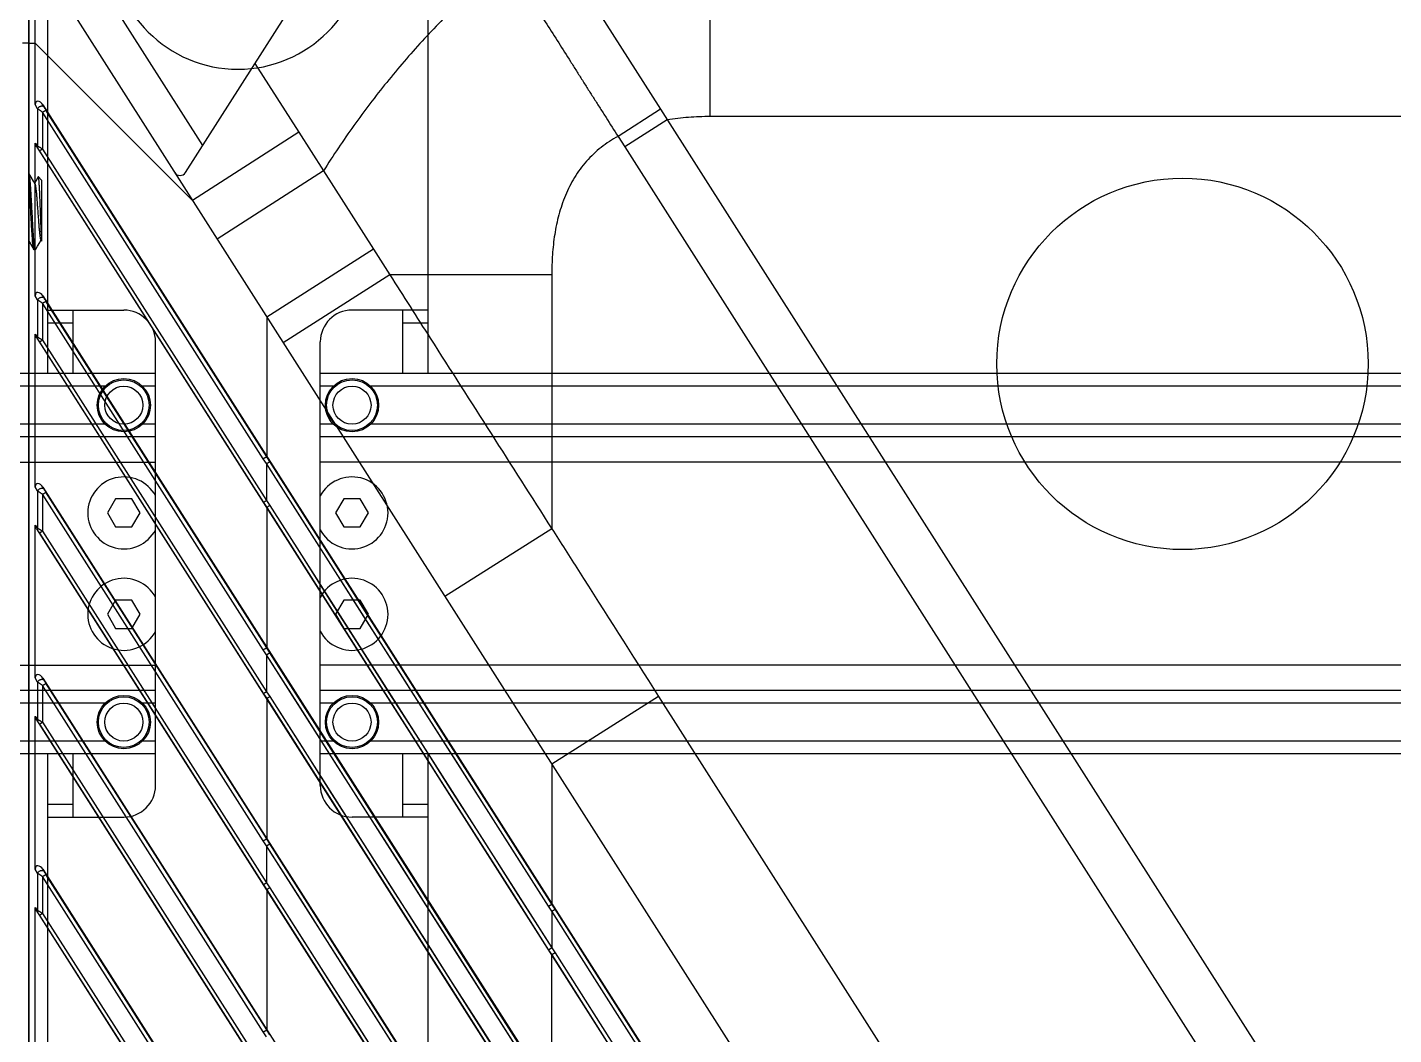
# Model space of a CAD drawing. Header units: millimetres. Extents: x 1409 to 26878, y 589 to 5187.
# Drawn here: x 15404.8 to 15512.6, y 3823.9 to 3903.4 of the extents above; entities that cross this region are included whole.
import ezdxf

# ---------------------------------------------------------------- set-up
doc = ezdxf.new("R2010")
doc.units = ezdxf.units.MM
doc.layers.add('02___PRT_ALL_AXES', color=7, linetype='Continuous')

# ---------------------------------------------------------------- blocks, each defined once
blk = doc.blocks.new('WRSF')
at = {"color": 114, "linetype": 'Continuous', "true_color": 0x139b48}
for p, q in [((12256.57, 6322.06), (12256.57, 6382.06)), ((12286.57, 6322.06), (12286.57, 6382.06)), ((12256.57, 6327.06), (12262.57, 6327.06)), ((12258.57, 6322.06), (12258.57, 6327.06)), ((12286.57, 6327.06), (12280.57, 6327.06)), ((12284.57, 6322.06), (12284.57, 6327.06)), ((12256.57, 6326.06), (12258.57, 6326.06)), ((12284.57, 6326.06), (12286.57, 6326.06)), ((12265.07, 6289.56), (12265.07, 6324.56)), ((12278.07, 6289.56), (12278.07, 6324.56)), ((12265.07, 6322.06), (12242.07, 6322.06)), ((12832.07, 6322.06), (12278.07, 6322.06)), ((12265.07, 6321.06), (12264.04, 6321.06)), ((12279.1, 6321.06), (12278.07, 6321.06)), ((12265.07, 6318.06), (12264.04, 6318.06)), ((12279.1, 6318.06), (12278.07, 6318.06)), ((12265.07, 6317.06), (12242.07, 6317.06)), ((12832.07, 6317.06), (12278.07, 6317.06)), ((12241.57, 6315.06), (12265.07, 6315.06)), ((12832.07, 6315.06), (12278.07, 6315.06)), ((12261.92, 6312.18), (12261.28, 6311.06)), ((12263.21, 6312.18), (12261.92, 6312.18)), ((12263.86, 6311.06), (12263.21, 6312.18)), ((12279.92, 6312.18), (12279.28, 6311.06)), ((12281.21, 6312.18), (12279.92, 6312.18)), ((12281.86, 6311.06), (12281.21, 6312.18)), ((12261.28, 6311.06), (12261.92, 6309.95)), ((12263.21, 6309.95), (12263.86, 6311.06)), ((12279.28, 6311.06), (12279.92, 6309.95)), ((12281.21, 6309.95), (12281.86, 6311.06)), ((12261.92, 6309.95), (12263.21, 6309.95)), ((12279.92, 6309.95), (12281.21, 6309.95)), ((12261.92, 6304.18), (12261.28, 6303.06)), ((12263.21, 6304.18), (12261.92, 6304.18)), ((12263.86, 6303.06), (12263.21, 6304.18)), ((12279.92, 6304.18), (12279.28, 6303.06)), ((12281.21, 6304.18), (12279.92, 6304.18)), ((12281.86, 6303.06), (12281.21, 6304.18)), ((12261.28, 6303.06), (12261.92, 6301.95)), ((12263.21, 6301.95), (12263.86, 6303.06)), ((12279.28, 6303.06), (12279.92, 6301.95)), ((12281.21, 6301.95), (12281.86, 6303.06)), ((12261.92, 6301.95), (12263.21, 6301.95)), ((12279.92, 6301.95), (12281.21, 6301.95)), ((12241.57, 6299.06), (12265.07, 6299.06)), ((12832.07, 6299.06), (12278.07, 6299.06)), ((12265.07, 6297.06), (12242.07, 6297.06)), ((12832.07, 6297.06), (12278.07, 6297.06)), ((12265.07, 6296.06), (12264.04, 6296.06)), ((12279.1, 6296.06), (12278.07, 6296.06)), ((12265.07, 6293.06), (12264.04, 6293.06)), ((12279.1, 6293.06), (12278.07, 6293.06)), ((12265.07, 6292.06), (12242.07, 6292.06)), ((12256.57, 6142.06), (12256.57, 6292.06)), ((12258.57, 6287.06), (12258.57, 6292.06)), ((12832.07, 6292.06), (12278.07, 6292.06)), ((12284.57, 6287.06), (12284.57, 6292.06)), ((12286.57, 6142.06), (12286.57, 6292.06)), ((12258.57, 6288.06), (12256.57, 6288.06)), ((12286.57, 6288.06), (12284.57, 6288.06)), ((12256.57, 6287.06), (12262.57, 6287.06)), ((12286.57, 6287.06), (12280.57, 6287.06))]:
    blk.add_line(p, q, dxfattribs=at)
for centre, radius in [((12262.57, 6319.56), 2), ((12280.57, 6319.56), 2), ((12262.57, 6319.56), 1.5), ((12280.57, 6319.56), 1.5), ((12262.57, 6294.56), 2), ((12262.57, 6294.56), 1.5), ((12280.57, 6294.56), 2), ((12280.57, 6294.56), 1.5)]:
    blk.add_circle(centre, radius, dxfattribs=at)
for centre, radius, start, end in [((12271.57, 6356.06), 10, 180, 0), ((12262.57, 6324.56), 2.5, 0, 90), ((12280.57, 6324.56), 2.5, 90, 180), ((12262.57, 6289.56), 2.5, 270, 0), ((12280.57, 6289.56), 2.5, 180, 270)]:
    blk.add_arc(centre, radius, start, end, dxfattribs=at)
at = {"layer": '02___PRT_ALL_AXES', "color": 114, "linetype": 'Continuous', "true_color": 0x139b48}
for p, q in [((12261.1, 6321.06), (12249.04, 6321.06)), ((12828.1, 6321.06), (12282.04, 6321.06)), ((12261.1, 6318.06), (12249.04, 6318.06)), ((12828.1, 6318.06), (12282.04, 6318.06)), ((12261.1, 6296.06), (12249.04, 6296.06)), ((12828.1, 6296.06), (12282.04, 6296.06)), ((12261.1, 6293.06), (12249.04, 6293.06)), ((12828.1, 6293.06), (12282.04, 6293.06))]:
    blk.add_line(p, q, dxfattribs=at)
for centre in [(12262.57, 6319.56), (12280.57, 6319.56), (12262.57, 6294.56), (12280.57, 6294.56)]:
    blk.add_circle(centre, 2.1, dxfattribs=at)
for centre, start, end in [((12262.57, 6311.06), 28.0842, 331.9158), ((12280.57, 6311.06), 208.0842, 151.9158), ((12262.57, 6303.06), 28.0842, 331.9158), ((12280.57, 6303.06), 208.0842, 151.9158)]:
    blk.add_arc(centre, 2.84, start, end, dxfattribs=at)
blk = doc.blocks.new('*U71')
blk.add_blockref('WRSF', (-12547.57, -6214.33))
blk = doc.blocks.new('*U72')
at = {"color": 0, "linetype": 'ByBlock', "lineweight": -2, "transparency": 16777216}
blk.add_blockref('*U71', (600, 0), dxfattribs=at)
blk = doc.blocks.new('1111')
at = {"color": 7, "linetype": 'Continuous'}
for p, q in [((16002.78, 6714.13), (16002.78, 7051.63)), ((16602.78, 7051.63), (16602.78, 6714.13)), ((16015.12, 7005.97), (16035.28, 7037.61)), ((16056.51, 7010.39), (16056.51, 7032.86)), ((16003.28, 7016.18), (16003.29, 7025.81)), ((16044.76, 7023.26), (16052.6, 7010.97)), ((16006.98, 7023.02), (16016.48, 7008.1)), ((16005.06, 7020.45), (16199.89, 6714.63)), ((16002.78, 7016.18), (16003.28, 7016.18)), ((16003.28, 7011.33), (16003.28, 7016.18)), ((16003.28, 7016.18), (16015.68, 7003.78)), ((16602.78, 7016.18), (16602.28, 7016.18)), ((16020.61, 7014.59), (16024.08, 7009.16)), ((16003.46, 7011.01), (16003.28, 7011.33)), ((16003.89, 7011.31), (16192.57, 6715.14)), ((16003.96, 7011.17), (16003.89, 7011.31)), ((16003.46, 7011.01), (16003.46, 7008.07)), ((16003.86, 7010.74), (16003.86, 7007.83)), ((16021.27, 6983.4), (16003.86, 7010.74)), ((16021.54, 6983.56), (16004.12, 7010.9)), ((16052.6, 7010.97), (16049.25, 7008.83)), ((16053.14, 7010.13), (16049.79, 7007.99)), ((16052.6, 7010.97), (16165.48, 6833.79)), ((16320.58, 7010.39), (16056.51, 7010.39)), ((16024.08, 7009.16), (16015.68, 7003.78)), ((16024.08, 7009.16), (16026.02, 7006.11)), ((16003.28, 6996.25), (16003.28, 7008.3)), ((16003.28, 7008.3), (16003.46, 7008.07)), ((16003.37, 7008.03), (16190.17, 6714.81)), ((16003.37, 7008.03), (16003.46, 7007.91)), ((16049.25, 7008.83), (16049.79, 7007.99)), ((16049.79, 7007.99), (16169.04, 6820.8)), ((16003.62, 7007.67), (16021.29, 6979.94)), ((16003.86, 7007.83), (16021.53, 6980.1)), ((16026.02, 7006.11), (16017.62, 7000.73)), ((16026.02, 7006.11), (16029.96, 6999.93)), ((16602.8, 7005.87), (16602.78, 7005.88)), ((16602.95, 7005.6), (16602.8, 7005.87)), ((16603.13, 7005.3), (16602.95, 7005.6)), ((16603.25, 7005.09), (16603.13, 7005.3)), ((16603.33, 7005.3), (16603.23, 7005.12)), ((16603.52, 7005.63), (16603.33, 7005.3)), ((16603.78, 7005.38), (16603.53, 7005.63)), ((16603.78, 7005.38), (16603.78, 7000.56)), ((16602.78, 7000.56), (16602.83, 7000.47)), ((16602.83, 7000.47), (16603.01, 7000.17)), ((16603.45, 7000.16), (16603.63, 7000.46)), ((16603.63, 7000.46), (16603.73, 7000.65)), ((16603.71, 7000.68), (16603.78, 7000.56)), ((16029.96, 6999.93), (16021.55, 6994.56)), ((16029.96, 6999.93), (16031.25, 6997.91)), ((16603.01, 7000.17), (16603.17, 6999.9)), ((16603.18, 6999.88), (16603.17, 6999.9)), ((16603.32, 6999.93), (16603.28, 6999.88)), ((16603.32, 6999.93), (16603.45, 7000.16)), ((16031.25, 6997.91), (16022.84, 6992.54)), ((16044.02, 6997.91), (16031.25, 6997.91)), ((16044.02, 6997.91), (16044.02, 6977.88)), ((16003.46, 6995.93), (16003.28, 6996.25)), ((16003.96, 6996.09), (16003.89, 6996.24)), ((16003.89, 6996.24), (16182.96, 6715.14)), ((16003.46, 6995.93), (16003.46, 6992.99)), ((16003.86, 6995.66), (16003.86, 6992.76)), ((16021.27, 6968.33), (16003.86, 6995.66)), ((16021.54, 6968.49), (16004.12, 6995.83)), ((16021.55, 6994.56), (16021.55, 6983.58)), ((16003.28, 6981.18), (16003.28, 6993.22)), ((16003.28, 6993.22), (16003.46, 6992.99)), ((16003.37, 6992.96), (16180.56, 6714.81)), ((16003.37, 6992.96), (16003.46, 6992.83)), ((16003.62, 6992.6), (16021.29, 6964.86)), ((16003.86, 6992.76), (16021.53, 6965.02)), ((16021.53, 6983.01), (16021.27, 6983.4)), ((16021.55, 6983.58), (16021.54, 6983.56)), ((16021.79, 6983.17), (16021.54, 6983.56)), ((16021.53, 6983.01), (16021.53, 6980.1)), ((16043.77, 6948.11), (16021.53, 6983.01)), ((16024.38, 6978.53), (16021.53, 6983.01)), ((16044.02, 6948.27), (16021.79, 6983.17)), ((16024.64, 6978.69), (16021.79, 6983.17)), ((16003.46, 6980.86), (16003.28, 6981.18)), ((16003.96, 6981.02), (16003.89, 6981.16)), ((16003.89, 6981.16), (16173.36, 6715.14)), ((16003.46, 6980.86), (16003.46, 6977.92)), ((16003.86, 6980.59), (16003.86, 6977.68)), ((16021.27, 6953.25), (16003.86, 6980.59)), ((16021.54, 6953.41), (16004.12, 6980.75)), ((16021.53, 6980.1), (16021.78, 6979.7)), ((16021.29, 6979.94), (16021.54, 6979.54)), ((16021.55, 6979.49), (16021.54, 6979.54)), ((16021.54, 6979.54), (16043.77, 6944.64)), ((16021.54, 6979.54), (16024.03, 6975.63)), ((16021.55, 6979.49), (16021.55, 6968.51)), ((16021.78, 6979.7), (16044.02, 6944.81)), ((16021.78, 6979.7), (16024.27, 6975.79)), ((16003.28, 6966.1), (16003.28, 6978.15)), ((16003.28, 6978.15), (16003.46, 6977.92)), ((16003.37, 6977.88), (16003.46, 6977.76)), ((16003.37, 6977.88), (16170.96, 6714.81)), ((16026.97, 6974.47), (16024.38, 6978.53)), ((16027.23, 6974.63), (16024.64, 6978.69)), ((16044.02, 6977.88), (16035.6, 6972.52)), ((16003.62, 6977.52), (16021.29, 6949.79)), ((16003.86, 6977.68), (16021.53, 6949.95)), ((16024.03, 6975.63), (16026.42, 6971.88)), ((16024.27, 6975.79), (16026.66, 6972.04)), ((16029.65, 6970.83), (16027.23, 6974.63)), ((16029.39, 6970.67), (16026.97, 6974.47)), ((16026.42, 6971.88), (16028.8, 6968.14)), ((16026.66, 6972.04), (16029.05, 6968.3)), ((16031.75, 6966.97), (16029.39, 6970.67)), ((16032.01, 6967.13), (16029.65, 6970.83)), ((16021.53, 6967.93), (16021.27, 6968.33)), ((16021.55, 6968.51), (16021.54, 6968.49)), ((16021.79, 6968.09), (16021.54, 6968.49)), ((16044.02, 6933.19), (16021.79, 6968.09)), ((16024.64, 6963.62), (16021.79, 6968.09)), ((16028.8, 6968.14), (16031.18, 6964.41)), ((16029.05, 6968.3), (16031.42, 6964.57)), ((16021.53, 6967.93), (16021.53, 6965.02)), ((16043.77, 6933.03), (16021.53, 6967.93)), ((16024.38, 6963.46), (16021.53, 6967.93)), ((16034.38, 6963.41), (16032.01, 6967.13)), ((16003.46, 6965.78), (16003.28, 6966.1)), ((16003.89, 6966.09), (16163.75, 6715.14)), ((16003.96, 6965.94), (16003.89, 6966.09)), ((16034.12, 6963.25), (16031.75, 6966.97)), ((16003.46, 6965.78), (16003.46, 6962.84)), ((16003.86, 6965.51), (16003.86, 6962.61)), ((16021.27, 6938.18), (16003.86, 6965.51)), ((16021.54, 6938.34), (16004.12, 6965.68)), ((16021.29, 6964.86), (16021.54, 6964.47)), ((16021.53, 6965.02), (16021.78, 6964.63)), ((16021.55, 6964.41), (16021.54, 6964.47)), ((16021.54, 6964.47), (16043.77, 6929.57)), ((16021.54, 6964.47), (16024.03, 6960.56)), ((16021.55, 6964.41), (16021.55, 6953.43)), ((16021.78, 6964.63), (16044.02, 6929.73)), ((16021.78, 6964.63), (16024.27, 6960.72)), ((16031.18, 6964.41), (16033.55, 6960.69)), ((16031.42, 6964.57), (16033.8, 6960.85)), ((16052.45, 6964.65), (16044.02, 6959.29)), ((16052.45, 6964.65), (16182.35, 6760.74)), ((16003.28, 6951.03), (16003.28, 6963.07)), ((16003.28, 6963.07), (16003.46, 6962.84)), ((16003.37, 6962.81), (16161.36, 6714.81)), ((16003.37, 6962.81), (16003.46, 6962.68)), ((16026.97, 6959.39), (16024.38, 6963.46)), ((16027.23, 6959.55), (16024.64, 6963.62)), ((16036.5, 6959.52), (16034.12, 6963.25)), ((16036.75, 6959.68), (16034.38, 6963.41)), ((16003.62, 6962.45), (16021.29, 6934.71)), ((16003.86, 6962.61), (16021.53, 6934.87)), ((16024.03, 6960.56), (16026.42, 6956.81)), ((16024.27, 6960.72), (16026.66, 6956.97)), ((16033.55, 6960.69), (16035.91, 6956.99)), ((16033.8, 6960.85), (16036.15, 6957.15)), ((16029.65, 6955.75), (16027.23, 6959.55)), ((16038.88, 6955.78), (16036.5, 6959.52)), ((16039.14, 6955.94), (16036.75, 6959.68)), ((16029.39, 6955.59), (16026.97, 6959.39)), ((16044.02, 6959.29), (16044.02, 6948.27)), ((16026.42, 6956.81), (16028.8, 6953.07)), ((16026.66, 6956.97), (16029.05, 6953.23)), ((16035.91, 6956.99), (16038.33, 6953.19)), ((16036.15, 6957.15), (16038.58, 6953.35)), ((16031.75, 6951.9), (16029.39, 6955.59)), ((16032.01, 6952.06), (16029.65, 6955.75)), ((16041.28, 6952.02), (16038.88, 6955.78)), ((16041.53, 6952.18), (16039.14, 6955.94)), ((16021.53, 6952.85), (16021.27, 6953.25)), ((16021.55, 6953.43), (16021.54, 6953.41)), ((16021.79, 6953.02), (16021.54, 6953.41)), ((16044.02, 6918.12), (16021.79, 6953.02)), ((16024.64, 6948.54), (16021.79, 6953.02)), ((16028.8, 6953.07), (16031.18, 6949.34)), ((16029.05, 6953.23), (16031.42, 6949.5)), ((16038.33, 6953.19), (16040.92, 6949.12)), ((16038.58, 6953.35), (16041.17, 6949.28)), ((16021.53, 6952.85), (16021.53, 6949.95)), ((16043.77, 6917.96), (16021.53, 6952.85)), ((16024.38, 6948.38), (16021.53, 6952.85)), ((16034.38, 6948.34), (16032.01, 6952.06)), ((16043.77, 6948.11), (16041.28, 6952.02)), ((16044.02, 6948.27), (16041.53, 6952.18)), ((16003.46, 6950.71), (16003.28, 6951.03)), ((16003.96, 6950.87), (16003.89, 6951.01)), ((16003.89, 6951.01), (16154.15, 6715.14)), ((16034.12, 6948.18), (16031.75, 6951.9)), ((16003.46, 6950.71), (16003.46, 6947.77)), ((16003.86, 6950.44), (16003.86, 6947.53)), ((16021.27, 6923.1), (16003.86, 6950.44)), ((16021.54, 6923.26), (16004.12, 6950.6)), ((16021.29, 6949.79), (16021.54, 6949.39)), ((16021.53, 6949.95), (16021.78, 6949.55)), ((16021.55, 6949.34), (16021.54, 6949.39)), ((16021.54, 6949.39), (16043.77, 6914.49)), ((16021.54, 6949.39), (16024.03, 6945.48)), ((16021.55, 6949.34), (16021.55, 6938.35)), ((16021.78, 6949.55), (16044.02, 6914.65)), ((16021.78, 6949.55), (16024.27, 6945.64)), ((16031.18, 6949.34), (16033.55, 6945.62)), ((16031.42, 6949.5), (16033.8, 6945.78)), ((16040.92, 6949.12), (16043.77, 6944.64)), ((16041.17, 6949.28), (16044.02, 6944.81)), ((16003.28, 6935.95), (16003.28, 6948)), ((16003.28, 6948), (16003.46, 6947.77)), ((16003.37, 6947.73), (16151.75, 6714.81)), ((16003.37, 6947.73), (16003.46, 6947.61)), ((16026.97, 6944.32), (16024.38, 6948.38)), ((16027.23, 6944.48), (16024.64, 6948.54)), ((16036.5, 6944.45), (16034.12, 6948.18)), ((16036.75, 6944.61), (16034.38, 6948.34)), ((16043.77, 6948.11), (16044.02, 6948.27)), ((16044.02, 6947.71), (16043.77, 6948.11)), ((16044.28, 6947.87), (16044.02, 6948.27)), ((16044.02, 6947.71), (16044.28, 6947.87)), ((16044.02, 6947.71), (16044.02, 6944.81)), ((16166.56, 6755.38), (16044.02, 6947.71)), ((16166.81, 6755.54), (16044.28, 6947.87)), ((16003.62, 6947.37), (16021.29, 6919.64)), ((16003.86, 6947.53), (16021.53, 6919.8)), ((16024.03, 6945.48), (16026.42, 6941.73)), ((16024.27, 6945.64), (16026.66, 6941.89)), ((16033.55, 6945.62), (16035.91, 6941.92)), ((16033.8, 6945.78), (16036.15, 6942.08)), ((16029.65, 6940.68), (16027.23, 6944.48)), ((16038.88, 6940.7), (16036.5, 6944.45)), ((16039.14, 6940.86), (16036.75, 6944.61)), ((16044.02, 6944.81), (16043.77, 6944.64)), ((16043.77, 6944.64), (16044.02, 6944.25)), ((16044.02, 6944.81), (16044.28, 6944.41)), ((16044.28, 6944.41), (16044.02, 6944.25)), ((16044.28, 6944.41), (16164.6, 6755.54)), ((16029.39, 6940.52), (16026.97, 6944.32)), ((16044.02, 6933.19), (16044.02, 6944.25)), ((16044.02, 6944.25), (16164.35, 6755.38)), ((16026.42, 6941.73), (16028.8, 6937.99)), ((16026.66, 6941.89), (16029.05, 6938.15)), ((16035.91, 6941.92), (16038.33, 6938.12)), ((16036.15, 6942.08), (16038.58, 6938.28)), ((16031.75, 6936.82), (16029.39, 6940.52)), ((16032.01, 6936.98), (16029.65, 6940.68)), ((16041.28, 6936.95), (16038.88, 6940.7)), ((16041.53, 6937.11), (16039.14, 6940.86)), ((16021.53, 6937.78), (16021.27, 6938.18)), ((16021.55, 6938.35), (16021.54, 6938.34)), ((16021.79, 6937.94), (16021.54, 6938.34)), ((16028.8, 6937.99), (16031.18, 6934.26)), ((16029.05, 6938.15), (16031.42, 6934.42)), ((16038.33, 6938.12), (16040.92, 6934.05)), ((16038.58, 6938.28), (16041.17, 6934.21))]:
    blk.add_line(p, q, dxfattribs=at)
blk.add_arc((16014.7, 7006.24), 0.5, 212.5, 327.5, dxfattribs=at)
for centre, major_axis, ratio, start_param, end_param in [((16003.64, 7011.14), (-0.253, 0.43), 0.601104, -1.513218, 0.79522), ((16003.64, 7008.16), (-0.278, 0.337), 0.685856, 0.694237, 1.39405), ((16003.64, 6996.06), (-0.253, 0.43), 0.601104, -1.513218, 0.79522), ((16003.64, 6993.09), (-0.278, 0.337), 0.685856, 0.694237, 1.39405), ((16003.64, 6980.98), (-0.253, 0.43), 0.601104, -1.513218, 0.79522), ((16003.64, 6978.01), (-0.278, 0.337), 0.685856, 0.694237, 1.39405), ((16003.64, 6965.91), (-0.253, 0.43), 0.601104, -1.513218, 0.79522), ((16003.64, 6962.94), (-0.278, 0.337), 0.685856, 0.694237, 1.39405), ((16003.64, 6950.83), (-0.253, 0.43), 0.601104, -1.513218, 0.79522), ((16003.64, 6947.86), (-0.278, 0.337), 0.685856, 0.694237, 1.39405)]:
    blk.add_ellipse(centre, major_axis=major_axis, ratio=ratio, start_param=start_param, end_param=end_param, dxfattribs=at)
for points, knots in [([(16041.75, 7020.6), (16042.06, 7020.11), (16042.68, 7019.13), (16043.63, 7017.67), (16044.57, 7016.2), (16045.35, 7014.97), (16045.97, 7013.99), (16046.44, 7013.25), (16046.91, 7012.51), (16047.37, 7011.78), (16047.84, 7011.04), (16048.47, 7010.06), (16048.94, 7009.32), (16049.25, 7008.83)], [0, 0, 0, 0, 0.124967, 0.249947, 0.374939, 0.49994, 0.562443, 0.624948, 0.687455, 0.749963, 0.812472, 0.874981, 1, 1, 1, 1]), ([(16036.8, 7019.42), (16036.29, 7018.92), (16035.27, 7017.91), (16033.3, 7015.83), (16031.44, 7013.66), (16029.67, 7011.41), (16028.4, 7009.68), (16027.18, 7007.92), (16026.4, 7006.72), (16026.02, 7006.11)], [0, 0, 0, 0, 0.125007, 0.250014, 0.499996, 0.625, 0.750002, 0.875002, 1, 1, 1, 1]), ([(16003.46, 7011.01), (16003.47, 7011.03), (16003.5, 7011.07), (16003.55, 7011.13), (16003.63, 7011.18), (16003.7, 7011.21), (16003.78, 7011.23), (16003.85, 7011.23), (16003.89, 7011.22), (16003.92, 7011.2), (16003.94, 7011.19), (16003.96, 7011.18), (16003.96, 7011.17)], [0, 0, 0, 0, 0.123308, 0.259051, 0.401465, 0.54346, 0.678034, 0.799644, 0.854802, 0.906173, 0.954287, 1, 1, 1, 1]), ([(16003.86, 7010.74), (16003.82, 7010.76), (16003.76, 7010.8), (16003.69, 7010.85), (16003.63, 7010.88), (16003.58, 7010.92), (16003.54, 7010.95), (16003.49, 7010.98), (16003.47, 7011), (16003.46, 7011.01)], [0, 0, 0, 0, 0.284936, 0.422853, 0.555718, 0.681841, 0.799359, 0.906165, 1, 1, 1, 1]), ([(16003.86, 7010.74), (16003.87, 7010.75), (16003.91, 7010.77), (16003.95, 7010.8), (16004, 7010.83), (16004.03, 7010.85), (16004.06, 7010.87), (16004.08, 7010.88), (16004.1, 7010.89), (16004.11, 7010.89), (16004.11, 7010.9), (16004.12, 7010.9), (16004.12, 7010.9), (16004.12, 7010.9), (16004.12, 7010.9)], [0, 0, 0, 0, 0.18298, 0.36084, 0.527055, 0.675665, 0.801265, 0.853987, 0.899327, 0.936883, 0.966331, 0.987411, 0.994769, 1, 1, 1, 1]), ([(16004.12, 7010.9), (16004.11, 7010.92), (16004.08, 7010.97), (16004.04, 7011.04), (16004, 7011.1), (16003.98, 7011.15), (16003.96, 7011.17)], [0, 0, 0, 0, 0.264578, 0.524242, 0.773235, 1, 1, 1, 1]), ([(16056.51, 7010.39), (16056.23, 7010.39), (16055.66, 7010.38), (16054.82, 7010.33), (16053.97, 7010.25), (16053.41, 7010.17), (16053.14, 7010.13)], [0, 0, 0, 0, 0.25, 0.500006, 0.750006, 1, 1, 1, 1]), ([(16003.46, 7008.07), (16003.45, 7008.06), (16003.44, 7008.03), (16003.44, 7007.99), (16003.44, 7007.95), (16003.45, 7007.92), (16003.46, 7007.91)], [0, 0, 0, 0, 0.271855, 0.527736, 0.769173, 1, 1, 1, 1]), ([(16003.46, 7008.07), (16003.47, 7008.06), (16003.49, 7008.05), (16003.54, 7008.03), (16003.58, 7008), (16003.64, 7007.97), (16003.69, 7007.94), (16003.76, 7007.89), (16003.82, 7007.86), (16003.86, 7007.83)], [0, 0, 0, 0, 0.090397, 0.195428, 0.312456, 0.43902, 0.572905, 0.712149, 1, 1, 1, 1]), ([(16049.25, 7008.83), (16049.02, 7008.71), (16048.56, 7008.43), (16047.91, 7007.97), (16047.31, 7007.44), (16046.76, 7006.87), (16046.25, 7006.25), (16045.81, 7005.58), (16045.42, 7004.89), (16045.09, 7004.16), (16044.81, 7003.41), (16044.58, 7002.65), (16044.39, 7001.87), (16044.2, 7000.83), (16044.06, 6999.5), (16044.02, 6998.44), (16044.02, 6997.91)], [0, 0, 0, 0, 0.062499, 0.124997, 0.187494, 0.249991, 0.312489, 0.374988, 0.43749, 0.499992, 0.562497, 0.625002, 0.687509, 0.750016, 0.875003, 1, 1, 1, 1]), ([(16003.46, 7007.91), (16003.47, 7007.9), (16003.48, 7007.89), (16003.5, 7007.85), (16003.54, 7007.8), (16003.58, 7007.74), (16003.61, 7007.69), (16003.62, 7007.67)], [0, 0, 0, 0, 0.103408, 0.218747, 0.468859, 0.73184, 1, 1, 1, 1]), ([(16003.86, 7007.83), (16003.84, 7007.82), (16003.81, 7007.8), (16003.77, 7007.78), (16003.73, 7007.75), (16003.7, 7007.73), (16003.67, 7007.71), (16003.65, 7007.7), (16003.64, 7007.69), (16003.64, 7007.68), (16003.63, 7007.68), (16003.62, 7007.67), (16003.62, 7007.67), (16003.62, 7007.67)], [0, 0, 0, 0, 0.186782, 0.366131, 0.532175, 0.679595, 0.803609, 0.85556, 0.900224, 0.93725, 0.966352, 0.987305, 1, 1, 1, 1]), ([(16603.26, 6999.91), (16603.26, 6999.92), (16603.25, 6999.94), (16603.24, 6999.97), (16603.24, 7000), (16603.23, 7000.04), (16603.22, 7000.09), (16603.21, 7000.16), (16603.2, 7000.27), (16603.19, 7000.41), (16603.17, 7000.57), (16603.16, 7000.75), (16603.14, 7000.95), (16603.13, 7001.17), (16603.11, 7001.48), (16603.08, 7001.9), (16603.06, 7002.42), (16603.03, 7002.96), (16603, 7003.49), (16602.97, 7003.93), (16602.95, 7004.26), (16602.94, 7004.5), (16602.93, 7004.72), (16602.91, 7004.93), (16602.9, 7005.12), (16602.88, 7005.29), (16602.87, 7005.44), (16602.85, 7005.57), (16602.84, 7005.67), (16602.83, 7005.73), (16602.83, 7005.77), (16602.82, 7005.8), (16602.81, 7005.83), (16602.8, 7005.85), (16602.8, 7005.86), (16602.8, 7005.87), (16602.8, 7005.87)], [0, 0, 0, 0, 0.003944, 0.008867, 0.014771, 0.02165, 0.029496, 0.038298, 0.0587, 0.082695, 0.1101, 0.140686, 0.174211, 0.210397, 0.24895, 0.33187, 0.420255, 0.511204, 0.60173, 0.688864, 0.730256, 0.769744, 0.807001, 0.841723, 0.873624, 0.902447, 0.927956, 0.949948, 0.968252, 0.975975, 0.982732, 0.988512, 0.99331, 0.997131, 0.998682, 1, 1, 1, 1]), ([(16603.15, 6999.92), (16603.15, 6999.93), (16603.15, 6999.95), (16603.14, 6999.97), (16603.14, 7000), (16603.13, 7000.04), (16603.12, 7000.11), (16603.11, 7000.2), (16603.1, 7000.3), (16603.08, 7000.42), (16603.07, 7000.55), (16603.06, 7000.75), (16603.04, 7001.03), (16603.01, 7001.39), (16602.99, 7001.78), (16602.97, 7002.2), (16602.94, 7002.63), (16602.92, 7003.07), (16602.9, 7003.5), (16602.88, 7003.92), (16602.85, 7004.32), (16602.83, 7004.68), (16602.81, 7005.01), (16602.79, 7005.22), (16602.78, 7005.31)], [0, 0, 0, 0, 0.003872, 0.008452, 0.01374, 0.019733, 0.033815, 0.050644, 0.07013, 0.092181, 0.11668, 0.143495, 0.203504, 0.270928, 0.344327, 0.42213, 0.50267, 0.584219, 0.66503, 0.74337, 0.817559, 0.886009, 0.947259, 1, 1, 1, 1]), ([(16603.25, 7005.09), (16603.25, 7005.08), (16603.26, 7005.07), (16603.27, 7005.05), (16603.27, 7005.03), (16603.28, 7005), (16603.29, 7004.97), (16603.3, 7004.92), (16603.31, 7004.84), (16603.32, 7004.74), (16603.34, 7004.62), (16603.35, 7004.49), (16603.37, 7004.35), (16603.38, 7004.19), (16603.4, 7003.97), (16603.42, 7003.66), (16603.45, 7003.28), (16603.48, 7002.88), (16603.51, 7002.49), (16603.54, 7002.11), (16603.56, 7001.8), (16603.58, 7001.57), (16603.6, 7001.42), (16603.61, 7001.27), (16603.62, 7001.14), (16603.64, 7001.03), (16603.65, 7000.92), (16603.66, 7000.85), (16603.67, 7000.8), (16603.68, 7000.77), (16603.69, 7000.74), (16603.7, 7000.71), (16603.7, 7000.7), (16603.71, 7000.68), (16603.71, 7000.68)], [0, 0, 0, 0, 0.003671, 0.008271, 0.013817, 0.020315, 0.02776, 0.036147, 0.055694, 0.078812, 0.105335, 0.135051, 0.167724, 0.203096, 0.240876, 0.322432, 0.409751, 0.499999, 0.590248, 0.677567, 0.759123, 0.796903, 0.832274, 0.864949, 0.894663, 0.921187, 0.944306, 0.963851, 0.97224, 0.979685, 0.986181, 0.991726, 0.996326, 1, 1, 1, 1]), ([(16603.53, 7005.63), (16603.53, 7005.63), (16603.53, 7005.63), (16603.53, 7005.63), (16603.53, 7005.63), (16603.53, 7005.63), (16603.53, 7005.63), (16603.53, 7005.63), (16603.53, 7005.63), (16603.52, 7005.63)], [0, 0, 0, 0, 0.126281, 0.234428, 0.332529, 0.431198, 0.540894, 0.66942, 1, 1, 1, 1]), ([(16603.78, 7000.97), (16603.78, 7001.06), (16603.76, 7001.25), (16603.75, 7001.57), (16603.73, 7001.91), (16603.72, 7002.28), (16603.7, 7002.67), (16603.69, 7003.07), (16603.67, 7003.46), (16603.66, 7003.85), (16603.64, 7004.21), (16603.63, 7004.5), (16603.62, 7004.71), (16603.61, 7004.85), (16603.6, 7004.99), (16603.59, 7005.11), (16603.59, 7005.22), (16603.58, 7005.32), (16603.57, 7005.41), (16603.57, 7005.47), (16603.56, 7005.51), (16603.56, 7005.54), (16603.55, 7005.56), (16603.55, 7005.59), (16603.55, 7005.6), (16603.54, 7005.61), (16603.54, 7005.62), (16603.54, 7005.63), (16603.54, 7005.63), (16603.53, 7005.63)], [0, 0, 0, 0, 0.057846, 0.125026, 0.199753, 0.280166, 0.364257, 0.449971, 0.535255, 0.618101, 0.696591, 0.768944, 0.80231, 0.833552, 0.8625, 0.889005, 0.912921, 0.934127, 0.952519, 0.968003, 0.974633, 0.980513, 0.985639, 0.990006, 0.993612, 0.996464, 0.998577, 0.99937, 1, 1, 1, 1]), ([(16603.17, 6999.9), (16603.16, 6999.9), (16603.16, 6999.91), (16603.16, 6999.92), (16603.15, 6999.92)], [0, 0, 0, 0, 0.439393, 1, 1, 1, 1]), ([(16603.28, 6999.88), (16603.28, 6999.88), (16603.28, 6999.88), (16603.28, 6999.89), (16603.27, 6999.89), (16603.27, 6999.89), (16603.26, 6999.9), (16603.26, 6999.91), (16603.26, 6999.91)], [0, 0, 0, 0, 0.072323, 0.15229, 0.245629, 0.355976, 0.635328, 1, 1, 1, 1]), ([(16031.25, 6997.91), (16032.31, 6996.24), (16036.57, 6989.56), (16040.83, 6982.89), (16044.02, 6977.88)], [0, 0, 0, 0, 0.249922, 1, 1, 1, 1]), ([(16003.46, 6995.93), (16003.47, 6995.95), (16003.5, 6996), (16003.55, 6996.05), (16003.63, 6996.1), (16003.7, 6996.13), (16003.78, 6996.15), (16003.85, 6996.15), (16003.89, 6996.14), (16003.92, 6996.13), (16003.94, 6996.11), (16003.96, 6996.1), (16003.96, 6996.09)], [0, 0, 0, 0, 0.123308, 0.259051, 0.401465, 0.54346, 0.678034, 0.799644, 0.854802, 0.906173, 0.954287, 1, 1, 1, 1]), ([(16003.86, 6995.66), (16003.82, 6995.69), (16003.76, 6995.73), (16003.69, 6995.77), (16003.63, 6995.81), (16003.58, 6995.84), (16003.54, 6995.87), (16003.49, 6995.9), (16003.47, 6995.92), (16003.46, 6995.93)], [0, 0, 0, 0, 0.284936, 0.422853, 0.555718, 0.681841, 0.799359, 0.906165, 1, 1, 1, 1]), ([(16003.86, 6995.66), (16003.87, 6995.68), (16003.91, 6995.7), (16003.95, 6995.72), (16004, 6995.75), (16004.03, 6995.78), (16004.06, 6995.79), (16004.08, 6995.8), (16004.1, 6995.81), (16004.11, 6995.82), (16004.11, 6995.82), (16004.12, 6995.82), (16004.12, 6995.83), (16004.12, 6995.83), (16004.12, 6995.83)], [0, 0, 0, 0, 0.18298, 0.36084, 0.527055, 0.675665, 0.801265, 0.853987, 0.899327, 0.936883, 0.966331, 0.987411, 0.994769, 1, 1, 1, 1]), ([(16004.12, 6995.83), (16004.11, 6995.85), (16004.08, 6995.9), (16004.04, 6995.96), (16004, 6996.03), (16003.98, 6996.07), (16003.96, 6996.09)], [0, 0, 0, 0, 0.264578, 0.524242, 0.773235, 1, 1, 1, 1]), ([(16003.46, 6992.99), (16003.45, 6992.98), (16003.44, 6992.95), (16003.44, 6992.91), (16003.44, 6992.87), (16003.45, 6992.85), (16003.46, 6992.83)], [0, 0, 0, 0, 0.271855, 0.527736, 0.769173, 1, 1, 1, 1]), ([(16003.46, 6992.99), (16003.47, 6992.99), (16003.49, 6992.97), (16003.54, 6992.95), (16003.58, 6992.92), (16003.64, 6992.89), (16003.69, 6992.86), (16003.76, 6992.82), (16003.82, 6992.78), (16003.86, 6992.76)], [0, 0, 0, 0, 0.090397, 0.195428, 0.312456, 0.43902, 0.572905, 0.712149, 1, 1, 1, 1]), ([(16003.46, 6992.83), (16003.47, 6992.83), (16003.48, 6992.81), (16003.5, 6992.77), (16003.54, 6992.72), (16003.58, 6992.66), (16003.61, 6992.62), (16003.62, 6992.6)], [0, 0, 0, 0, 0.103408, 0.218747, 0.468859, 0.73184, 1, 1, 1, 1]), ([(16003.86, 6992.76), (16003.84, 6992.75), (16003.81, 6992.73), (16003.77, 6992.7), (16003.73, 6992.67), (16003.7, 6992.65), (16003.67, 6992.63), (16003.65, 6992.62), (16003.64, 6992.61), (16003.64, 6992.61), (16003.63, 6992.6), (16003.62, 6992.6), (16003.62, 6992.6), (16003.62, 6992.6)], [0, 0, 0, 0, 0.186782, 0.366131, 0.532175, 0.679595, 0.803609, 0.85556, 0.900224, 0.93725, 0.966352, 0.987305, 1, 1, 1, 1]), ([(16021.27, 6983.4), (16021.29, 6983.41), (16021.32, 6983.43), (16021.37, 6983.46), (16021.41, 6983.49), (16021.45, 6983.51), (16021.48, 6983.53), (16021.5, 6983.54), (16021.51, 6983.55), (16021.52, 6983.55), (16021.53, 6983.56), (16021.54, 6983.56), (16021.54, 6983.56), (16021.54, 6983.56), (16021.54, 6983.56)], [0, 0, 0, 0, 0.18298, 0.36084, 0.527055, 0.675665, 0.801265, 0.853987, 0.899327, 0.936883, 0.966331, 0.987411, 0.994769, 1, 1, 1, 1]), ([(16021.53, 6983.01), (16021.54, 6983.02), (16021.57, 6983.04), (16021.62, 6983.06), (16021.66, 6983.09), (16021.7, 6983.12), (16021.73, 6983.13), (16021.75, 6983.14), (16021.77, 6983.15), (16021.78, 6983.16), (16021.78, 6983.16), (16021.79, 6983.16), (16021.79, 6983.17), (16021.79, 6983.17), (16021.79, 6983.17)], [0, 0, 0, 0, 0.18298, 0.36084, 0.527055, 0.675665, 0.801265, 0.853987, 0.899327, 0.936883, 0.966331, 0.987411, 0.994769, 1, 1, 1, 1]), ([(16003.46, 6980.86), (16003.47, 6980.88), (16003.5, 6980.92), (16003.55, 6980.98), (16003.63, 6981.02), (16003.7, 6981.06), (16003.78, 6981.08), (16003.85, 6981.08), (16003.89, 6981.07), (16003.92, 6981.05), (16003.94, 6981.04), (16003.96, 6981.02), (16003.96, 6981.02)], [0, 0, 0, 0, 0.123308, 0.259051, 0.401465, 0.54346, 0.678034, 0.799644, 0.854802, 0.906173, 0.954287, 1, 1, 1, 1]), ([(16003.86, 6980.59), (16003.82, 6980.61), (16003.76, 6980.65), (16003.69, 6980.7), (16003.63, 6980.73), (16003.58, 6980.77), (16003.54, 6980.8), (16003.49, 6980.83), (16003.47, 6980.85), (16003.46, 6980.86)], [0, 0, 0, 0, 0.284936, 0.422853, 0.555718, 0.681841, 0.799359, 0.906165, 1, 1, 1, 1]), ([(16003.86, 6980.59), (16003.87, 6980.6), (16003.91, 6980.62), (16003.95, 6980.65), (16004, 6980.68), (16004.03, 6980.7), (16004.06, 6980.72), (16004.08, 6980.73), (16004.1, 6980.74), (16004.11, 6980.74), (16004.11, 6980.75), (16004.12, 6980.75), (16004.12, 6980.75), (16004.12, 6980.75), (16004.12, 6980.75)], [0, 0, 0, 0, 0.18298, 0.36084, 0.527055, 0.675665, 0.801265, 0.853987, 0.899327, 0.936883, 0.966331, 0.987411, 0.994769, 1, 1, 1, 1]), ([(16004.12, 6980.75), (16004.11, 6980.77), (16004.08, 6980.82), (16004.04, 6980.89), (16004, 6980.95), (16003.98, 6981), (16003.96, 6981.02)], [0, 0, 0, 0, 0.264578, 0.524242, 0.773235, 1, 1, 1, 1]), ([(16021.53, 6980.1), (16021.51, 6980.09), (16021.48, 6980.07), (16021.44, 6980.04), (16021.4, 6980.02), (16021.37, 6979.99), (16021.34, 6979.97), (16021.32, 6979.96), (16021.31, 6979.96), (16021.3, 6979.95), (16021.3, 6979.94), (16021.29, 6979.94), (16021.29, 6979.94), (16021.29, 6979.94)], [0, 0, 0, 0, 0.186782, 0.366131, 0.532175, 0.679595, 0.803609, 0.85556, 0.900224, 0.93725, 0.966352, 0.987305, 1, 1, 1, 1]), ([(16021.78, 6979.7), (16021.76, 6979.69), (16021.73, 6979.68), (16021.69, 6979.65), (16021.65, 6979.62), (16021.62, 6979.6), (16021.59, 6979.58), (16021.57, 6979.57), (16021.56, 6979.56), (16021.55, 6979.56), (16021.55, 6979.55), (16021.54, 6979.55), (16021.54, 6979.54), (16021.54, 6979.54)], [0, 0, 0, 0, 0.186765, 0.36611, 0.532157, 0.679586, 0.803609, 0.855564, 0.900231, 0.937259, 0.966361, 0.987311, 1, 1, 1, 1]), ([(16003.46, 6977.92), (16003.45, 6977.91), (16003.44, 6977.88), (16003.44, 6977.84), (16003.44, 6977.8), (16003.45, 6977.77), (16003.46, 6977.76)], [0, 0, 0, 0, 0.271855, 0.527736, 0.769173, 1, 1, 1, 1]), ([(16003.46, 6977.92), (16003.47, 6977.91), (16003.49, 6977.9), (16003.54, 6977.87), (16003.58, 6977.85), (16003.64, 6977.82), (16003.69, 6977.79), (16003.76, 6977.74), (16003.82, 6977.7), (16003.86, 6977.68)], [0, 0, 0, 0, 0.090397, 0.195428, 0.312456, 0.43902, 0.572905, 0.712149, 1, 1, 1, 1]), ([(16044.02, 6977.88), (16044.73, 6976.78), (16047.53, 6972.37), (16050.34, 6967.96), (16052.45, 6964.65)], [0, 0, 0, 0, 0.249939, 1, 1, 1, 1]), ([(16003.46, 6977.76), (16003.47, 6977.75), (16003.48, 6977.73), (16003.5, 6977.7), (16003.54, 6977.65), (16003.58, 6977.59), (16003.61, 6977.54), (16003.62, 6977.52)], [0, 0, 0, 0, 0.103408, 0.218747, 0.468859, 0.73184, 1, 1, 1, 1]), ([(16003.86, 6977.68), (16003.84, 6977.67), (16003.81, 6977.65), (16003.77, 6977.62), (16003.73, 6977.6), (16003.7, 6977.58), (16003.67, 6977.56), (16003.65, 6977.55), (16003.64, 6977.54), (16003.64, 6977.53), (16003.63, 6977.53), (16003.62, 6977.52), (16003.62, 6977.52), (16003.62, 6977.52)], [0, 0, 0, 0, 0.186782, 0.366131, 0.532175, 0.679595, 0.803609, 0.85556, 0.900224, 0.93725, 0.966352, 0.987305, 1, 1, 1, 1]), ([(16021.27, 6968.33), (16021.29, 6968.34), (16021.32, 6968.36), (16021.37, 6968.39), (16021.41, 6968.41), (16021.45, 6968.44), (16021.48, 6968.45), (16021.5, 6968.47), (16021.51, 6968.47), (16021.52, 6968.48), (16021.53, 6968.48), (16021.54, 6968.49), (16021.54, 6968.49), (16021.54, 6968.49), (16021.54, 6968.49)], [0, 0, 0, 0, 0.18298, 0.36084, 0.527055, 0.675665, 0.801265, 0.853987, 0.899327, 0.936883, 0.966331, 0.987411, 0.994769, 1, 1, 1, 1]), ([(16021.53, 6967.93), (16021.54, 6967.94), (16021.57, 6967.96), (16021.62, 6967.99), (16021.66, 6968.02), (16021.7, 6968.04), (16021.73, 6968.06), (16021.75, 6968.07), (16021.77, 6968.08), (16021.78, 6968.08), (16021.78, 6968.09), (16021.79, 6968.09), (16021.79, 6968.09), (16021.79, 6968.09), (16021.79, 6968.09)], [0, 0, 0, 0, 0.18298, 0.36084, 0.527055, 0.675665, 0.801265, 0.853987, 0.899327, 0.936883, 0.966331, 0.987411, 0.994769, 1, 1, 1, 1]), ([(16003.46, 6965.78), (16003.47, 6965.8), (16003.5, 6965.85), (16003.55, 6965.9), (16003.63, 6965.95), (16003.7, 6965.98), (16003.78, 6966), (16003.85, 6966), (16003.89, 6965.99), (16003.92, 6965.98), (16003.94, 6965.96), (16003.96, 6965.95), (16003.96, 6965.94)], [0, 0, 0, 0, 0.123308, 0.259051, 0.401465, 0.54346, 0.678034, 0.799644, 0.854802, 0.906173, 0.954287, 1, 1, 1, 1]), ([(16004.12, 6965.68), (16004.11, 6965.7), (16004.08, 6965.74), (16004.04, 6965.81), (16004, 6965.88), (16003.98, 6965.92), (16003.96, 6965.94)], [0, 0, 0, 0, 0.264578, 0.524242, 0.773235, 1, 1, 1, 1]), ([(16003.86, 6965.51), (16003.82, 6965.54), (16003.76, 6965.57), (16003.69, 6965.62), (16003.63, 6965.66), (16003.58, 6965.69), (16003.54, 6965.72), (16003.49, 6965.75), (16003.47, 6965.77), (16003.46, 6965.78)], [0, 0, 0, 0, 0.284936, 0.422853, 0.555718, 0.681841, 0.799359, 0.906165, 1, 1, 1, 1]), ([(16003.86, 6965.51), (16003.87, 6965.52), (16003.91, 6965.54), (16003.95, 6965.57), (16004, 6965.6), (16004.03, 6965.62), (16004.06, 6965.64), (16004.08, 6965.65), (16004.1, 6965.66), (16004.11, 6965.67), (16004.11, 6965.67), (16004.12, 6965.67), (16004.12, 6965.67), (16004.12, 6965.68), (16004.12, 6965.68)], [0, 0, 0, 0, 0.18298, 0.36084, 0.527055, 0.675665, 0.801265, 0.853987, 0.899327, 0.936883, 0.966331, 0.987411, 0.994769, 1, 1, 1, 1]), ([(16021.53, 6965.02), (16021.51, 6965.01), (16021.48, 6964.99), (16021.44, 6964.97), (16021.4, 6964.94), (16021.37, 6964.92), (16021.34, 6964.9), (16021.32, 6964.89), (16021.31, 6964.88), (16021.3, 6964.87), (16021.3, 6964.87), (16021.29, 6964.86), (16021.29, 6964.86), (16021.29, 6964.86)], [0, 0, 0, 0, 0.186782, 0.366131, 0.532175, 0.679595, 0.803609, 0.85556, 0.900224, 0.93725, 0.966352, 0.987305, 1, 1, 1, 1]), ([(16021.78, 6964.63), (16021.76, 6964.62), (16021.73, 6964.6), (16021.69, 6964.57), (16021.65, 6964.55), (16021.62, 6964.52), (16021.59, 6964.51), (16021.57, 6964.49), (16021.56, 6964.49), (16021.55, 6964.48), (16021.55, 6964.48), (16021.54, 6964.47), (16021.54, 6964.47), (16021.54, 6964.47)], [0, 0, 0, 0, 0.186765, 0.36611, 0.532157, 0.679586, 0.803609, 0.855564, 0.900231, 0.937259, 0.966361, 0.987311, 1, 1, 1, 1]), ([(16003.46, 6962.84), (16003.45, 6962.83), (16003.44, 6962.8), (16003.44, 6962.76), (16003.44, 6962.72), (16003.45, 6962.7), (16003.46, 6962.68)], [0, 0, 0, 0, 0.271855, 0.527736, 0.769173, 1, 1, 1, 1]), ([(16003.46, 6962.84), (16003.47, 6962.84), (16003.49, 6962.82), (16003.54, 6962.8), (16003.58, 6962.77), (16003.64, 6962.74), (16003.69, 6962.71), (16003.76, 6962.66), (16003.82, 6962.63), (16003.86, 6962.61)], [0, 0, 0, 0, 0.090397, 0.195428, 0.312456, 0.43902, 0.572905, 0.712149, 1, 1, 1, 1]), ([(16003.46, 6962.68), (16003.47, 6962.68), (16003.48, 6962.66), (16003.5, 6962.62), (16003.54, 6962.57), (16003.58, 6962.51), (16003.61, 6962.47), (16003.62, 6962.45)], [0, 0, 0, 0, 0.103408, 0.218747, 0.468859, 0.73184, 1, 1, 1, 1]), ([(16003.86, 6962.61), (16003.84, 6962.6), (16003.81, 6962.58), (16003.77, 6962.55), (16003.73, 6962.52), (16003.7, 6962.5), (16003.67, 6962.48), (16003.65, 6962.47), (16003.64, 6962.46), (16003.64, 6962.46), (16003.63, 6962.45), (16003.62, 6962.45), (16003.62, 6962.45), (16003.62, 6962.45)], [0, 0, 0, 0, 0.186782, 0.366131, 0.532175, 0.679595, 0.803609, 0.85556, 0.900224, 0.93725, 0.966352, 0.987305, 1, 1, 1, 1]), ([(16021.27, 6953.25), (16021.29, 6953.26), (16021.32, 6953.28), (16021.37, 6953.31), (16021.41, 6953.34), (16021.45, 6953.36), (16021.48, 6953.38), (16021.5, 6953.39), (16021.51, 6953.4), (16021.52, 6953.4), (16021.53, 6953.41), (16021.54, 6953.41), (16021.54, 6953.41), (16021.54, 6953.41), (16021.54, 6953.41)], [0, 0, 0, 0, 0.18298, 0.36084, 0.527055, 0.675665, 0.801265, 0.853987, 0.899327, 0.936883, 0.966331, 0.987411, 0.994769, 1, 1, 1, 1]), ([(16021.53, 6952.85), (16021.54, 6952.86), (16021.57, 6952.89), (16021.62, 6952.91), (16021.66, 6952.94), (16021.7, 6952.96), (16021.73, 6952.98), (16021.75, 6952.99), (16021.77, 6953), (16021.78, 6953.01), (16021.78, 6953.01), (16021.79, 6953.01), (16021.79, 6953.02), (16021.79, 6953.02), (16021.79, 6953.02)], [0, 0, 0, 0, 0.18298, 0.36084, 0.527055, 0.675665, 0.801265, 0.853987, 0.899327, 0.936883, 0.966331, 0.987411, 0.994769, 1, 1, 1, 1]), ([(16003.46, 6950.71), (16003.47, 6950.73), (16003.5, 6950.77), (16003.55, 6950.83), (16003.63, 6950.87), (16003.7, 6950.91), (16003.78, 6950.92), (16003.85, 6950.92), (16003.89, 6950.91), (16003.92, 6950.9), (16003.94, 6950.89), (16003.96, 6950.87), (16003.96, 6950.87)], [0, 0, 0, 0, 0.123308, 0.259051, 0.401465, 0.54346, 0.678034, 0.799644, 0.854802, 0.906173, 0.954287, 1, 1, 1, 1]), ([(16004.12, 6950.6), (16004.11, 6950.62), (16004.08, 6950.67), (16004.04, 6950.74), (16004, 6950.8), (16003.98, 6950.85), (16003.96, 6950.87)], [0, 0, 0, 0, 0.264578, 0.524242, 0.773235, 1, 1, 1, 1]), ([(16003.86, 6950.44), (16003.82, 6950.46), (16003.76, 6950.5), (16003.69, 6950.55), (16003.63, 6950.58), (16003.58, 6950.62), (16003.54, 6950.65), (16003.49, 6950.68), (16003.47, 6950.7), (16003.46, 6950.71)], [0, 0, 0, 0, 0.284936, 0.422853, 0.555718, 0.681841, 0.799359, 0.906165, 1, 1, 1, 1]), ([(16003.86, 6950.44), (16003.87, 6950.45), (16003.91, 6950.47), (16003.95, 6950.5), (16004, 6950.53), (16004.03, 6950.55), (16004.06, 6950.57), (16004.08, 6950.58), (16004.1, 6950.59), (16004.11, 6950.59), (16004.11, 6950.6), (16004.12, 6950.6), (16004.12, 6950.6), (16004.12, 6950.6), (16004.12, 6950.6)], [0, 0, 0, 0, 0.18298, 0.36084, 0.527055, 0.675665, 0.801265, 0.853987, 0.899327, 0.936883, 0.966331, 0.987411, 0.994769, 1, 1, 1, 1]), ([(16021.53, 6949.95), (16021.51, 6949.94), (16021.48, 6949.92), (16021.44, 6949.89), (16021.4, 6949.86), (16021.37, 6949.84), (16021.34, 6949.82), (16021.32, 6949.81), (16021.31, 6949.8), (16021.3, 6949.8), (16021.3, 6949.79), (16021.29, 6949.79), (16021.29, 6949.79), (16021.29, 6949.79)], [0, 0, 0, 0, 0.186782, 0.366131, 0.532175, 0.679595, 0.803609, 0.85556, 0.900224, 0.93725, 0.966352, 0.987305, 1, 1, 1, 1]), ([(16021.78, 6949.55), (16021.76, 6949.54), (16021.73, 6949.52), (16021.69, 6949.5), (16021.65, 6949.47), (16021.62, 6949.45), (16021.59, 6949.43), (16021.57, 6949.42), (16021.56, 6949.41), (16021.55, 6949.4), (16021.55, 6949.4), (16021.54, 6949.4), (16021.54, 6949.39), (16021.54, 6949.39)], [0, 0, 0, 0, 0.186765, 0.36611, 0.532157, 0.679586, 0.803609, 0.855564, 0.900231, 0.937259, 0.966361, 0.987311, 1, 1, 1, 1]), ([(16003.46, 6947.77), (16003.45, 6947.75), (16003.44, 6947.73), (16003.44, 6947.68), (16003.44, 6947.64), (16003.45, 6947.62), (16003.46, 6947.61)], [0, 0, 0, 0, 0.271855, 0.527736, 0.769173, 1, 1, 1, 1]), ([(16003.46, 6947.77), (16003.47, 6947.76), (16003.49, 6947.75), (16003.54, 6947.72), (16003.58, 6947.7), (16003.64, 6947.67), (16003.69, 6947.63), (16003.76, 6947.59), (16003.82, 6947.55), (16003.86, 6947.53)], [0, 0, 0, 0, 0.090397, 0.195428, 0.312456, 0.43902, 0.572905, 0.712149, 1, 1, 1, 1]), ([(16003.46, 6947.61), (16003.47, 6947.6), (16003.48, 6947.58), (16003.5, 6947.55), (16003.54, 6947.5), (16003.58, 6947.43), (16003.61, 6947.39), (16003.62, 6947.37)], [0, 0, 0, 0, 0.103408, 0.218747, 0.468859, 0.73184, 1, 1, 1, 1]), ([(16003.86, 6947.53), (16003.84, 6947.52), (16003.81, 6947.5), (16003.77, 6947.47), (16003.73, 6947.45), (16003.7, 6947.43), (16003.67, 6947.41), (16003.65, 6947.4), (16003.64, 6947.39), (16003.64, 6947.38), (16003.63, 6947.38), (16003.62, 6947.37), (16003.62, 6947.37), (16003.62, 6947.37)], [0, 0, 0, 0, 0.186782, 0.366131, 0.532175, 0.679595, 0.803609, 0.85556, 0.900224, 0.93725, 0.966352, 0.987305, 1, 1, 1, 1]), ([(16021.27, 6938.18), (16021.29, 6938.19), (16021.32, 6938.21), (16021.37, 6938.23), (16021.41, 6938.26), (16021.45, 6938.29), (16021.48, 6938.3), (16021.5, 6938.31), (16021.51, 6938.32), (16021.52, 6938.33), (16021.53, 6938.33), (16021.54, 6938.33), (16021.54, 6938.34), (16021.54, 6938.34), (16021.54, 6938.34)], [0, 0, 0, 0, 0.18298, 0.36084, 0.527055, 0.675665, 0.801265, 0.853987, 0.899327, 0.936883, 0.966331, 0.987411, 0.994769, 1, 1, 1, 1])]:
    blk.add_open_spline(points, degree=3, knots=knots, dxfattribs=at)
at = {"layer": '02___PRT_ALL_AXES', "color": 7, "linetype": 'Continuous'}
blk.add_line((16603.28, 6999.88), (16603.18, 6999.88), dxfattribs=at)
blk.add_circle((16093.78, 6990.88), 14.65, dxfattribs=at)
blk = doc.blocks.new('*U147')
blk.add_blockref('1111', (-16308.28, -6888.88))
blk = doc.blocks.new('*U148')
at = {"color": 0, "linetype": 'ByBlock', "lineweight": -2, "transparency": 16777216}
for p in [(0, 1350), (600, 1350)]:
    blk.add_blockref('*U147', p, dxfattribs=at)

msp = doc.modelspace()

# ---------------------------------------------------------------- block references
for name, p in [('*U148', (15110.4576, 2424.8499)), ('*U72', (15097.4439, 3768.3624))]:
    msp.add_blockref(name, p)

doc.saveas('drawing.dxf')
